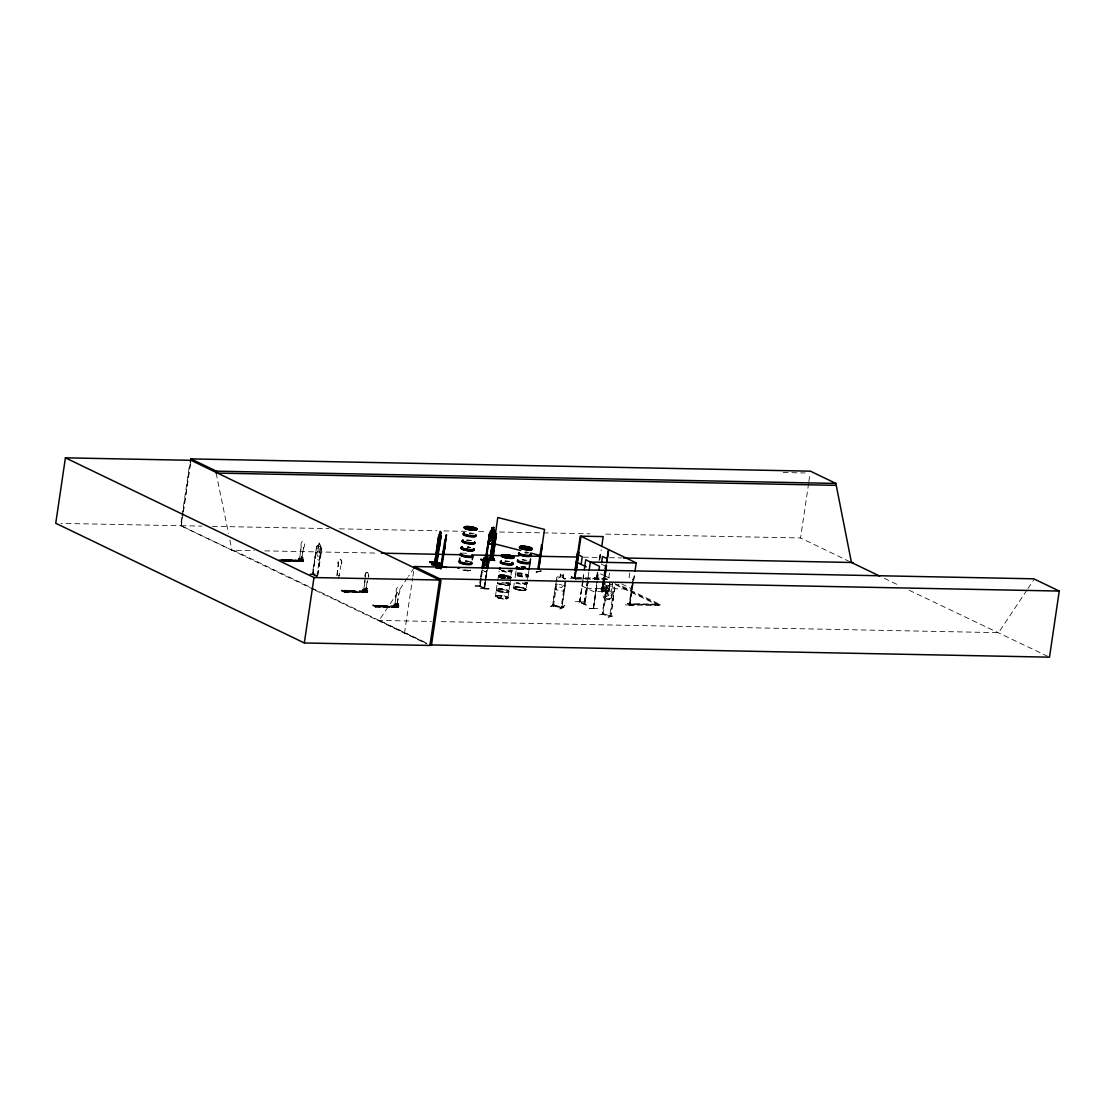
<?xml version="1.0" encoding="UTF-8"?>
<svg xmlns="http://www.w3.org/2000/svg" width="1115" height="1115" viewBox="0 0 1115 1115"><rect width="100%" height="100%" fill="white"/><g stroke="black" fill="none" stroke-linecap="round" stroke-linejoin="round"><path stroke-width="0.75" stroke-dasharray="5 3.75" d="M496.3 590.211L497.304 582.587M507.869 598.211L510.015 583.73M512.008 570.364L510.154 578.448A6.328 1.268 8.4 0 0 506.684 576.134A6.328 1.268 8.4 0 0 498.461 575.967A6.328 1.268 8.4 0 0 504.733 578.337L499.659 577.138L500.621 577.263M515.506 574.532L515.06 577.751M527.074 582.671L526.001 589.737A6.328 1.268 8.4 0 1 515.451 588.943A6.328 1.268 8.4 0 1 518.099 587.173C534.503 589.57 521.625 592.372 514.391 588.776M495.283 596.344C511.241 592.804 512.217 604.121 495.297 596.441M500.593 577.347L498.335 575.688M511.06 577.584L506.252 575.479L499.227 575.117M301.677 557.835C303.81 557.862 299.21 558.225 301.58 557.542M302.973 557.821C299.364 557.793 303.238 557.542 302.332 558.322M365.734 588.915C367.546 587.34 363.978 589.905 365.413 588.455C367.657 589.473 366.013 588.636 365.748 588.692M367.629 592.609L367.741 590.393L365.19 590.267L365.135 592.065L362.514 590.825L362.765 589.124C366.974 590.852 366.027 587.675 366.71 589.194M396.675 604.107C396.55 603.438 398.389 603.563 396.257 603.94M396.968 603.982L397.888 603.494M396.87 604.205L397.985 603.745M365.622 590.95L366.041 588.079L367.044 588.469C368.229 596.232 357.957 585.152 367.267 592.441M398.905 605.417C392.968 605.933 400.675 603.731 398.654 607.118L374.765 606.769L398.668 607.327C388.884 599.842 398.78 611.55 398.222 603.48C395.602 601.25 397.191 610.658 397.414 603.104M528.217 575.716L528.203 575.953M589.291 608.428L597.765 608.414M302.402 557.514L301.343 558.002M302.388 558.336L301.566 558.127M365.845 589.096L366.389 588.734M397.776 604.26L397.567 603.55M467.812 570.643L461.457 569.876A6.328 1.268 8.4 0 0 470.781 570.058A6.286 1.254 8.4 0 1 463.004 570.197M364.87 590.866L365.232 588.79L366.138 588.636M365.358 588.845L366.333 589.25M301.217 546.503L299.545 559.298L301.217 546.503A3.373 1.812 -89 0 1 301.9 541.876A3.373 1.812 -89 0 1 304.381 543.047A3.373 1.812 -89 0 1 303.698 547.674L301.468 560.12L301.831 557.165L302.834 557.542C304.047 565.528 292.952 553.681 303.392 561.695M336.911 575.605L338.221 564.413A3.373 1.812 -89 0 1 338.904 559.786A3.373 1.812 -89 0 1 341.385 560.957A3.373 1.812 -89 0 1 340.702 565.584L340.869 565.584A3.373 1.812 -89 0 0 341.552 560.957A3.373 1.812 -89 0 0 339.085 559.786A3.373 1.812 -89 0 0 338.403 564.413L337.092 575.605M365.246 577.431L363.755 590.211L365.051 580.622M396.424 592.441L394.919 605.222L396.424 592.441A3.373 1.812 -89 0 1 397.107 587.814A3.373 1.812 -89 0 1 399.574 588.985A3.373 1.812 -89 0 1 398.891 593.612L396.675 606.058M181.843 517.151L180.574 525.695L231.976 550.211L254.318 550.657M182.093 515.451L189.648 464.216M313.984 589.626L181.09 525.709L182.86 513.722M183.111 512.008L190.442 462.335M183.139 513.694L181.355 525.75L60.907 523.367M183.39 511.966L190.512 463.756M283.851 559.312C288.757 562.824 284.771 558.434 281.51 559.284M285.942 559.354L288.52 560.929L285.942 559.354L288.297 559.396L290.862 560.97L287.349 559.786L289.231 559.66L287.322 559.841M288.297 559.396L289.51 560.204L288.395 559.758M301.148 558.294L298.555 558.197L298.304 559.897L300.925 561.138L300.98 559.34L303.531 559.479L303.294 561.389L281.788 560.998M303.698 547.674L300.771 560.706L298.569 559.66L298.555 558.197M302.04 557.165L301.621 560.037L279.154 559.758M302.207 560.413L302.639 557.542L301.831 557.165M279.461 560.162L303.127 560.747L303.531 559.479M313.022 574.824L316.423 548.427L312.228 574.615L313.148 573.835M321.664 548.887L319.447 560.469L315.489 558.559L315.378 555.075L316.66 546.42L317.413 545.57L318.611 546.099L318.988 542.88L316.758 552.915L317.218 555.897L318.792 556.664L320.019 554.49M312.66 574.615L316.744 546.42M312.716 574.81L316.116 548.413M309.496 574.35L316.73 574.1L308.13 573.932M316.827 576.789L320.911 548.482L320.772 543.702L318.988 542.88M317.538 575.382L320.995 550.629M317.845 575.382L321.817 548.887L320.298 546.921M344.145 590.169C353.079 594.853 338.974 587.117 342.235 590.922M345.72 590.197L348.284 591.786L345.72 590.197C348.967 589.347 352.967 593.738 348.061 590.239M350.152 590.281L352.716 591.856L350.152 590.281C353.413 589.431 357.399 593.821 352.493 590.309M351.56 590.713L353.608 591.159M362.974 589.222L365.33 589.236L364.981 591.633L362.765 590.574L362.765 589.124M366.25 588.093L365.497 591.034L367.727 578.601M366.417 591.326L366.835 588.469L366.041 588.079M341.984 591.034L367.337 591.661L367.741 590.393M375.323 605.18C385.609 610.184 365.915 600.874 375.518 606.894M376.884 605.208L379.462 606.797L376.884 605.208C380.145 604.358 384.131 608.748 379.239 605.25M381.33 605.292L383.894 606.867L381.33 605.292C384.577 604.442 388.578 608.832 383.671 605.333M384.968 605.807C381.651 604.678 384.912 606.964 383.783 605.696M396.647 603.898L393.943 604.135L393.693 605.835L396.313 607.076L396.564 605.375M396.396 603.48L396.16 606.644L393.943 605.584L393.943 604.135M397.595 606.337L398.013 603.48L397.219 603.104M396.146 606.393L372.912 605.487L398.501 606.672L398.71 605.32M404.494 633.208L412.634 578.016M412.885 576.302L414.153 567.772L408.466 576.302M475.088 586.225L483.645 586.295M480.495 578.155L479.255 586.365L484.718 588.79L484.454 587.619M480.746 576.525L481.708 569.974M480.314 581.431L480.133 586.588L481.262 578.392M480.551 579.8L482.001 569.988M480.049 586.546L480.969 578.378M481.206 576.748L482.168 570.197M479.757 586.56L479.352 585.375L480.244 585.64M481.499 576.748L482.474 570.211M484.83 582.002L483.826 588.567L484.663 588.748L487.283 570.782M485.081 580.357L486.53 570.546M484.161 588.553L485.61 578.727M485.861 577.096L486.823 570.559M486.99 570.769L484.328 588.762M488.914 588.845L480.231 588.706L488.941 588.399M495.422 596.483L496.3 590.434M497.75 580.636L499.13 571.256M499.213 576.943L500.44 576.999A6.328 1.268 8.4 0 1 502.963 575.284C505.513 574.114 511.255 578.587 511.088 577.486M500.259 577.249L500.635 577.291M509.025 577.654L508.761 577.654M510.029 583.73L510.67 579.382M513.555 588.023L514.433 581.974M516.078 570.81L515.451 574.323M527.534 579.479L528.022 576.302M529.026 569.472L528.203 575.688M541.374 571.061L536.552 572.176L536.148 571.507M565.18 578.351C568.204 580.985 558.699 573.946 556.636 577.668L552.552 605.919L556.524 579.438M553.361 605.111C553.082 609.473 556.162 600.051 550.963 606.602M553.458 606.086L557.319 579.842M558.336 578.044L560.078 577.291L560.455 573.932L563.605 574.573L563.089 577.821L564.413 579.284M560.078 577.291L560.552 574.072M562.977 577.904L563.479 574.671M563.577 606.49C551.409 615.006 573.654 598.964 560.692 608.525M564.971 581.403L561.082 607.647M565.835 581.57L561.835 607.814L565.709 581.347M570.309 578.267L578.838 578.309M574.755 572.134L574.253 578.141M574.141 578.253L575.131 572.148M575.312 572.232L575.019 578.615L575.856 572.594M575.382 572.371L574.504 578.392M575.675 572.371L574.964 578.601L576.148 572.594M576.204 578.141L604.874 578.699L604.748 579.521L576.093 578.95L575.215 577.654L605.543 578.253L608.679 579.758M576.274 579.354L571.382 576.399M580.093 600.901L579.647 601.933L582.657 580.706M582.852 579.396L584.051 571.214M579.87 601.849L582.95 580.72M583.131 579.145L583.689 575.675L583.438 579.145M583.187 580.831L579.466 601.849M581.333 602.713L586.657 604.79L586.1 605.333M583.939 601.905L575.215 601.682L583.939 601.765M587.34 581.25L583.884 604.051L584.831 604.065M588.915 571.884L584.065 604.135C583.507 601.947 586.169 604.079 584.26 604.149M588.107 581.263L584.915 604.149L588.288 581.347M594.337 577.389L599.745 579.884M597.849 572.678L596.539 578.671L597.292 572.58M599.034 560.817L600.274 552.413M597.473 572.678L596.748 578.574M599.452 559.214L600.455 552.496M596.957 578.685L597.682 572.594M599.661 559.145L600.65 552.413M599.8 559.493L601.25 549.681M596.887 582.169L593.626 608.442M593.292 608.33L597.306 581.096M597.542 579.452L598.504 572.915L604.595 575.688M593.292 608.456L597.18 582.169M593.626 608.469L597.417 582.281M597.751 591.494L606.546 591.215M597.779 608.497L589.152 608.386L597.877 608.595M601.64 590.434C605.793 592.762 599.661 591.173 602.407 590.629M601.445 591.382L604.609 570.225M604.846 568.552L605.347 565.193L606.114 565.417M604.901 570.239L601.947 591.605L605.821 565.417M605.152 568.552L605.64 565.193M602.184 591.758L606.295 564.232M602.518 591.744L604.149 580.706M604.4 579.019L606.56 564.385M602.644 591.954L604.316 580.915M604.567 579.243L606.853 565.793L604.874 579.243M599.536 614.755L604.901 613.794M605.25 576.009L606.156 569.904M603.006 591.954L604.623 580.929M605.543 578.253L605.417 579.075L575.089 578.476L576.093 578.95M605.947 585.863L607.745 585.208L614.128 586.978L614.839 588.372L610.769 616.539L602.212 614.309L606.267 588.107L607.02 588.316L603.062 614.546L602.407 613.389M602.448 613.306L603.243 614.504L602.212 614.323L606.518 586.1L607.661 585.236L608.943 586.044L611.647 597.975L605.445 600.232L611.717 597.975M602.685 613.334L602.546 614.295M606.602 591.786L598.086 591.089M608.832 577.737L609.501 573.152M609.459 585.71L609.933 582.49M610.017 582.629L609.543 585.849L607.996 586.546L607.104 592.553L608.107 595.508L610.699 596.204L612.47 594.016L613.361 587.995L612.135 586.546M612.065 583.744L611.898 584.817L610.24 584.358M612.065 586.56L612.706 583.243M607.996 617.041C615.452 615.452 616.484 615.271 608.469 617.153M614.017 587.089L614.741 588.386L610.588 616.581L610.198 615.369L609.64 616.33L613.78 590.142L614.546 590.351L613.78 590.142M629.766 572.943L629.097 577.514L633.668 579.716L634.797 572.093M634.268 604.581L625.891 605.027M627.48 603.229L633.069 606.253L627.536 603.271M633.097 578.866L633.864 578.88L633.069 578.56L628.958 604.943L629.125 603.619L657.78 604.177L657.655 604.999L628.999 604.428L630.059 604.971L660.331 605.515L660.456 604.692L618.086 584.302M632.581 581.918L629.348 605.055M630.073 605.069L633.348 582.155M633.557 580.971L634.742 572.706M658.784 604.664L658.658 605.487L614.727 584.33M849.909 561.737L800.556 537.96L808.626 483.325M808.877 481.61L810.145 473.081M338.653 578.03L340.869 565.584M365.678 591.048L367.351 581.709M365.525 589.027L365.957 588.567M396.257 603.731L395.839 606.212M508.775 592.037L508.761 592.065A6.397 1.282 8.4 0 1 498.182 591.173A6.397 1.282 8.4 0 1 500.858 589.389A6.397 1.282 8.4 0 1 508.747 592.065L508.984 591.703M302.611 557.918L301.928 557.653M571.089 576.915L576.497 579.424M571.298 576.845L576.483 579.284M487.422 569.221L486.572 572.218L482.614 570.309M605.501 600.218L603.577 597.417L600.943 588.915L603.313 586.825M601.668 587.535L600.943 588.915M475.129 585.71L483.729 585.849M612.121 599.856L613.571 596.999L612.177 599.982L605.654 598.225L605.236 594.755M563.284 591.131L564.72 588.19M564.817 588.232L563.354 591.243L555.967 589.737L555.395 586.309M586.532 605.194L580.901 602.825M398.348 603.968L396.536 603.703M353.762 590.852L351.56 590.49M470.042 570.587L467.743 570.741L470.725 570.295M498.475 575.702L504.565 575.535M498.517 575.41L499.227 575.103M550.894 606.504L553.862 604.929L552.524 604.915M498.321 575.716L499.227 576.915M509.388 577.403L507.632 577.361L508.315 577.584M509.332 577.277L508.747 577.417M509.513 577.514L507.91 577.263M497.513 582.462A6.397 1.282 8.4 0 0 502.126 584.678A6.397 1.282 8.4 0 0 509.806 584.831L510.029 584.511M509.806 584.831L509.834 584.817A6.397 1.282 8.4 0 0 505.207 582.615M603.368 586.908L602.379 588.441L604.191 594.351L606.295 596.4L608.762 595.508L609.306 592.497L607.48 586.588L605.835 586.016L604.86 582.852M407.519 577.723L379.128 620.4L427.407 643.439M1026.999 589.988L998.594 632.665L438.32 621.571M1027.946 588.567L1033.619 580.037M338.416 575.633L339.517 575.424M563.535 585.291L561.584 587.549L558.643 586.95L557.458 584.051M316.702 546.489L317.51 545.583L321.399 547.563M365.483 591.619L341.469 590.755L344.521 592.204M367.504 592.107L343.601 591.758L367.253 592.413M344.312 591.898L367.643 592.595L344.145 592.065L344.423 591.368L341.803 590.128M396.55 606.323L372.912 605.487M398.292 607.382L375.03 606.685M375.03 606.49L372.981 605.152M499.91 576.901L506.405 578.239L510.851 577.891A6.328 1.268 8.4 0 0 502.963 575.284A6.286 1.254 8.4 0 0 500.356 577.054L499.283 576.664M510.809 577.932L510.837 577.918A6.328 1.268 8.4 0 1 500.328 577.054L500.468 577.026M550.434 606.49L553.988 604.525M562.002 606.853L561.054 606.658M560.552 608.567L563.591 606.964M384.828 605.905L382.738 605.501L383.881 605.891M499.868 577.152L500.44 577.277M601.598 587.452L607.745 585.333M300.66 560.148L281.454 559.619M341.497 590.825L364.87 590.866M341.831 590.992L365.344 591.271M372.675 605.835L396.856 606.058L398.891 593.612M536.162 571.981L541.012 570.908M536.064 572.051L541.332 570.991M575.41 577.64L573.96 577.18L575.396 577.612M629.139 603.968L660.456 604.692M629.167 604.762L630.059 604.985M607.02 588.316L606.072 588.135M609.738 615.647L603.159 613.863M500.398 577.04L500.44 577.04A6.286 1.254 8.4 0 0 510.712 577.918A6.286 1.254 8.4 0 0 502.976 575.298A6.328 1.268 8.4 0 0 500.314 577.124L500.384 577.166A6.328 1.268 8.4 0 0 510.74 577.988A6.328 1.268 8.4 0 0 502.949 575.354A6.286 1.254 8.4 0 0 500.342 577.11A6.286 1.254 8.4 0 0 510.712 577.974A6.286 1.254 8.4 0 0 502.963 575.354M496.189 595.703L497.165 595.577M584.121 603.09L585.054 603.215M509.304 577.737L508.133 577.612M507.91 578.309L509.193 578.281M552.496 605.807L562.002 607.731M302.973 558.03L301.343 557.793M298.569 559.66L303.127 560.747M278.945 559.925L301.162 560.385M286.262 560.664L302.792 560.943M284.074 560.859L303.294 561.179M284.924 561.221L303.447 561.667L281.914 561.333M366.849 572.33L367.016 572.33A3.373 1.812 -89 0 1 368.396 577.347M339.225 575.075L339.81 575.452M367.183 588.748L365.107 588.832M365.079 588.776L367.183 588.957M362.765 590.574L367.337 591.661M396.243 603.786L398.348 603.759M393.943 605.584L398.501 606.672M375.295 607.034L398.78 607.619M634.449 605.18L625.599 604.915L634.24 605.027M783.162 472.523L805.086 472.969M181.09 525.709L201.968 526.113M212.408 526.322L328.995 528.635M339.434 528.845L436.871 530.768M443.84 530.907L468.202 531.381M478.642 531.59L487.339 531.771M499.52 532.008L590.002 533.792M605.668 534.113L800.556 537.96M264.771 550.866L376.187 553.068M583.354 557.165L600.762 557.514M609.459 557.681L621.654 557.918M315.378 555.075L315.573 558.559M312.409 573.654L313.217 573.89M312.883 574.155L315.838 575.452M586.49 588.232L632.344 589.138M484.3 587.591L484.76 587.786M483.91 587.828L479.91 585.905M489.109 588.943L480.509 588.762M377.664 620.372L431.352 621.445M610.672 615.619L609.821 615.396M610.588 616.581L610.909 615.591L609.933 615.424M629.668 603.982L629.125 603.619M629.822 604.957L633.041 582.142L629.445 604.72M521.081 566.866L524.343 567.312A6.286 1.254 8.4 0 0 521.109 566.894A6.328 1.268 8.4 0 1 524.343 567.27M561.751 607.787L552.566 605.919M288.492 559.953L287.405 559.632M467.45 547.354L469.081 547.618A6.286 1.254 8.4 0 0 467.464 547.326A6.328 1.268 8.4 0 1 470.586 547.981M504.621 575.229L506.238 575.493M559.033 584.371L561.96 584.971M553.653 605.347L561.11 606.867L553.556 605.403M498.586 598.03L500.105 598.365M525.639 551.758L528.97 552.608M605.347 565.193L606.853 565.793M588.609 577.891L588.009 577.974M627.87 603.717L633.069 606.198M581.263 602.783L586.574 605.333M1047.947 656.428L907.833 589.626M884.334 578.309L898.439 585.096M601.375 564.148L605.947 566.35M604.874 575.842L612.497 579.507M621.64 583.912L632.317 589.054M603.87 578.225L607.006 579.73M614.825 583.605L660.331 605.515M603.745 579.033L604.748 579.521M581.877 585.933L595.605 592.539M482.516 570.309L486.572 572.218M314.207 574.796L316.883 576.079M313.078 574.838L317.078 576.776M233.425 550.239L310.193 587.215M311.754 587.967L428.522 644.191M315.001 590.197L426.933 644.01M514.377 588.79L513.653 587.48L518.085 587.159A6.328 1.268 8.4 0 1 525.89 589.807M564.023 607.076L561.082 608.651M604.581 583.535L604.901 584.595L603.327 585.166L602.992 584.121M602.267 583.675L603.424 586.894M216.115 473.067L228.519 533.444M229.899 540.148L231.976 550.211M555.507 586.309L556.064 589.654M605.333 594.755L605.738 598.128M611.41 594.546L611.55 597.905M508.607 570.03A6.314 1.254 8.4 0 1 510.586 572.176A6.314 1.254 8.4 0 1 501.22 571.005M510.043 569.988A6.397 1.282 8.4 0 1 510.182 571.828A6.397 1.282 8.4 0 1 501.22 570.587M511.757 570.002A6.3 1.254 8.4 0 1 509.625 571.047A6.3 1.254 8.4 0 1 502.726 570.183M511.13 570.03A6.397 1.282 8.4 0 1 509.625 571.493A6.397 1.282 8.4 0 1 501.276 570.225M505.025 561.207A6.397 1.282 8.4 0 1 508.301 561.667M505.109 560.803A6.314 1.254 8.4 0 1 509.862 561.598M504.97 561.584A6.397 1.282 8.4 0 1 506.6 561.765M501.889 582.601A6.3 1.254 8.4 0 1 509.82 585.04A6.3 1.254 8.4 0 1 501.053 584.873A6.3 1.254 8.4 0 1 499.116 582.56M506.795 582.587A6.397 1.282 8.4 0 1 507.66 584.845A6.397 1.282 8.4 0 1 497.625 582.769M508.119 582.56A6.3 1.254 8.4 0 1 507.66 584.399A6.3 1.254 8.4 0 1 498.433 582.755M503.06 578.434A6.3 1.254 8.4 0 1 498.419 576.343A6.3 1.254 8.4 0 1 505.025 576.218A6.3 1.254 8.4 0 1 510.823 578.281A6.286 1.254 8.4 0 0 505.025 576.232A6.286 1.254 8.4 0 0 498.433 576.357A6.286 1.254 8.4 0 0 503.06 578.448A6.272 1.254 8.4 0 1 498.447 576.357A6.272 1.254 8.4 0 1 505.025 576.218A6.272 1.254 8.4 0 1 510.795 578.281M466.92 539.883A6.3 1.254 8.4 0 1 471.659 540.663M467.519 546.908A6.3 1.254 8.4 0 1 470.655 547.507A6.286 1.254 8.4 0 0 467.519 546.921M469.526 533.235A6.397 1.282 8.4 0 1 472.718 533.848M469.596 532.831A6.314 1.254 8.4 0 1 474.042 533.82M466.823 540.273A6.397 1.282 8.4 0 1 470.112 540.733M469.471 533.611A6.397 1.282 8.4 0 1 471.115 533.876M466.767 540.65A6.397 1.282 8.4 0 1 468.411 540.831M470.628 570.113A6.328 1.268 8.4 0 1 463.032 569.974M465.485 560.65A6.3 1.254 8.4 0 1 469.931 561.625M465.429 561.04A6.397 1.282 8.4 0 1 468.607 561.653M465.373 561.416A6.397 1.282 8.4 0 1 467.018 561.681M467.408 547.604A6.328 1.268 8.4 0 1 469.039 547.869M462.168 553.179A6.314 1.254 8.4 0 1 466.558 553.416M522.182 559.577A6.3 1.254 8.4 0 1 526.921 560.357M524.789 552.929A6.397 1.282 8.4 0 1 526.433 553.207M524.858 552.524A6.314 1.254 8.4 0 1 527.994 553.138M522.085 559.967A6.397 1.282 8.4 0 1 525.374 560.427M525.026 582.532A6.314 1.254 8.4 0 1 524.552 584.371A6.314 1.254 8.4 0 1 515.311 582.727M526.168 582.518A6.397 1.282 8.4 0 1 524.663 583.981A6.397 1.282 8.4 0 1 516.329 582.713M527.088 582.49A6.3 1.254 8.4 0 1 519.325 582.643M526.879 582.546A6.397 1.282 8.4 0 1 524.719 583.605A6.397 1.282 8.4 0 1 517.708 582.727M521.053 567.103A6.328 1.268 8.4 0 1 522.67 567.284M365.079 576.622A3.373 1.812 -89 0 1 367.086 572.343M365.246 576.622A3.373 1.812 -89 0 1 367.253 572.357A3.373 1.812 -89 0 1 368.563 577.347M607.271 586.797L606.672 590.908C611.564 593.389 608.748 596.553 606.323 591.814L605.138 595.731L605.584 591.326C600.86 589.013 603.577 585.877 605.933 590.379L606.421 587.006L607.271 586.797M318.486 547.312L317.594 553.319L319.183 554.085L320.061 548.064L318.486 547.312M319.322 543.688L320.186 545.249L319.322 543.688M560.998 574.713L560.831 575.786L562.713 576.162L562.88 575.089L560.998 574.713M609.375 586.922L608.497 592.929L611.09 593.64L611.968 587.619L609.375 586.922M606.156 587.075L603.689 587.967L605.515 593.877L607.982 592.985L606.156 587.075M522.754 566.755L521.123 566.573A6.328 1.268 8.4 0 1 525.904 567.368L522.754 566.755M469.122 547.326L467.492 547.061A6.328 1.268 8.4 0 1 470.642 547.674L469.122 547.326M500.356 576.803A6.328 1.268 8.4 0 0 510.795 577.682A6.328 1.268 8.4 0 0 503.004 575.033A6.328 1.268 8.4 0 0 500.356 576.803M500.412 576.65A6.286 1.254 8.4 0 0 510.782 577.528A6.286 1.254 8.4 0 0 503.032 574.894A6.286 1.254 8.4 0 0 500.412 576.65M498.196 591.591A6.3 1.254 8.4 0 0 508.579 592.455A6.3 1.254 8.4 0 0 500.83 589.835A6.3 1.254 8.4 0 0 498.196 591.591M497.29 597.64A6.328 1.268 8.4 0 0 507.715 598.518A6.328 1.268 8.4 0 0 499.924 595.87A6.328 1.268 8.4 0 0 497.29 597.64M497.36 597.236A6.3 1.254 8.4 0 0 507.757 598.1A6.286 1.254 8.4 0 0 499.994 595.466A6.286 1.254 8.4 0 0 497.374 597.222A6.286 1.254 8.4 0 0 507.743 598.114A6.3 1.254 8.4 0 0 499.994 595.466A6.3 1.254 8.4 0 0 497.36 597.236A6.286 1.254 8.4 0 0 507.743 598.086A6.286 1.254 8.4 0 0 499.994 595.48A6.286 1.254 8.4 0 0 497.374 597.236M497.318 597.389A6.328 1.268 8.4 0 0 507.757 598.267A6.328 1.268 8.4 0 0 499.966 595.619A6.328 1.268 8.4 0 0 497.318 597.389M498.377 590.379A6.3 1.254 8.4 0 0 508.761 591.243A6.3 1.254 8.4 0 0 500.997 588.622A6.3 1.254 8.4 0 0 498.377 590.379M498.238 590.811A6.397 1.282 8.4 0 0 508.802 591.689A6.397 1.282 8.4 0 0 500.914 589.013A6.397 1.282 8.4 0 0 498.238 590.811M497.304 597.64A6.286 1.254 8.4 0 0 507.673 598.504A6.286 1.254 8.4 0 0 499.938 595.884A6.286 1.254 8.4 0 0 497.304 597.64M464.676 570.058A6.3 1.254 8.4 0 0 470.628 569.946A6.286 1.254 8.4 0 1 464.676 570.072M525.904 567.201A6.3 1.254 8.4 0 0 521.165 566.42A6.286 1.254 8.4 0 1 525.904 567.214M515.492 588.762A6.3 1.254 8.4 0 0 525.89 589.64A6.3 1.254 8.4 0 0 518.127 587.006A6.286 1.254 8.4 0 0 515.506 588.748A6.286 1.254 8.4 0 0 525.876 589.626A6.286 1.254 8.4 0 0 518.127 586.992A6.3 1.254 8.4 0 0 515.492 588.762M515.423 589.18A6.328 1.268 8.4 0 0 525.848 590.058A6.328 1.268 8.4 0 0 518.057 587.41A6.328 1.268 8.4 0 0 515.423 589.18M517.388 575.493A6.397 1.282 8.4 0 0 527.952 576.371A6.397 1.282 8.4 0 0 520.064 573.709A6.397 1.282 8.4 0 0 517.388 575.493M517.402 575.911A6.3 1.254 8.4 0 0 527.785 576.776A6.3 1.254 8.4 0 0 520.022 574.141A6.3 1.254 8.4 0 0 517.402 575.911M517.444 575.117A6.397 1.282 8.4 0 0 527.994 576.009A6.397 1.282 8.4 0 0 520.12 573.333A6.397 1.282 8.4 0 0 517.444 575.117M517.569 574.699A6.314 1.254 8.4 0 0 527.98 575.563A6.314 1.254 8.4 0 0 520.203 572.929A6.314 1.254 8.4 0 0 517.569 574.699M515.451 589.18A6.286 1.254 8.4 0 0 525.82 590.044A6.286 1.254 8.4 0 0 518.071 587.424A6.286 1.254 8.4 0 0 515.451 589.18"/><path stroke-width="1.5" d="M446.028 538.726L446.111 537.751L441.833 566.991M431.686 564.246L441.554 565.235M431.603 564.72L442.098 565.876L431.686 564.176M444.481 546.266L444.258 548.538L445.094 545.068M436.815 565.458L446.767 567.423M443.436 552.19C447.589 536.886 442.167 561.207 443.812 549.179M443.547 552.204L443.937 549.151M191.013 460.314L65.409 457.833L55.75 523.256L304.325 642.965L429.93 645.46L439.77 578.796L414.334 566.545L414.153 567.772M190.442 462.335L190.944 458.906L810.424 471.171L835.86 483.422L851.442 562.476L879.637 576.051M190.944 458.906L216.394 471.157L216.115 473.067L835.581 485.332M304.325 642.965L313.984 577.542L65.409 457.833M429.888 561.918L439.756 562.95L429.888 561.918M438.46 536.817L434.766 563.214L438.613 537.012M440.509 535.214L440.314 531.242L438.613 541.319L439.045 544.956L439.7 542.754M435.826 567.34L440.815 568.19L435.714 567.911M440.982 531.994L436.355 565.221L439.784 535.674L439.421 542.378M436.509 565.012L440.899 537.109L438.864 548.705L439.658 545.737M436.732 565.974L436.3 564.023M440.578 568.622L444.537 542.28M441.247 567.591L440.676 568.427L441.888 566.336M440.927 568.678L446.488 534.949L446.167 535.562M446.376 534.921L445.986 539.061M441.01 580.469L431.421 645.348L430.515 644.916M459.338 561.068L459.798 558.058M472.286 559.786L472.718 556.775M480.76 559.479L483.98 559.688M481.945 568.343L483.45 560.176M482.251 568.343L484.551 557.333L488.384 559.214L488.844 560.636L487.785 567.828M482.419 568.566L483.785 558.169M482.711 568.566L483.924 560.399L483.157 560.162M485.582 557.988L489.569 534.294L486.614 557.57M487.004 567.27L487.799 555.451L486.015 554.629L483.785 564.664L484.258 567.646M485.945 558.824L489.736 532.51L491.659 531.033M487.157 558.74L487.631 555.521M493.248 530.81L493.694 527.451L492.036 527.785L490.712 532.371L490.265 540.789L491.813 540.468L493.025 537.723L493.624 527.562M487.311 567.284L488.036 562.378L487.478 567.493M487.687 567.828L488.844 560.636M494.07 533.36L490.056 559.73L492.649 539.995M490.098 559.716L494.363 533.444M494.879 531.507L494.293 530.447L490.544 559.646L487.367 560.26M494.809 531.493L492.537 543.465L488.593 544.259L492.496 543.451L493.527 540.134L492.398 543.437M491.715 559.521L492.05 558.601L491.506 559.563L492.649 559.758L496.426 533.583L492.482 559.814L491.59 559.591L497.806 517.513L544.51 529.416L538.684 568.859M493.959 558.838L489.137 559.953M494.781 560.594L486.196 557.932M529.109 568.901L529.96 563.117M530.587 558.894L530.127 561.904A6.3 1.254 8.4 0 1 523.172 562.197A6.3 1.254 8.4 0 1 517.834 559.869M537.89 568.65L541.542 545.082L542.336 545.277L538.852 568.817M574.992 570.462L577.723 551.967L575.563 570.546M575.173 570.546L580.26 536.148L603.187 536.594L601.738 546.42M575.633 570.685L578.657 552.19L576.399 570.908M575.925 570.685L581.013 536.287L608.469 549.514L606.532 562.601M576.107 570.908L578.364 552.19M581.11 564.371L582.239 556.733L578.657 555.005M584.302 569.57L585.751 559.758L599.48 566.364L598.992 569.64M589.152 570.239L590.365 562.058L636.219 562.977L635.006 571.145M601.598 562.615L602.49 556.51L607.076 558.713M606.797 562.754L608.734 549.667L636.191 562.88M414.334 566.545L1033.8 578.81L1059.25 591.062L1049.494 657.167L430.014 644.916M445.192 540.552L445.359 539.186M445.359 540.259L445.582 538.768M439.575 563.354L429.819 562.462M437.721 546.113L440.62 535.325M480.983 559.396L483.91 560.232M439.101 534.865L439.575 534.001L435.157 563.256L435.059 562.044M445.875 538.28L445.456 539.312M440.787 567.744L441.54 566.281M441.024 568.483L441.972 566.866M485.833 568.413L487.06 566.239M465.568 528.385L466.293 528.608A6.328 1.268 8.4 0 0 476.635 529.472A6.328 1.268 8.4 0 0 468.844 526.824A6.328 1.268 8.4 0 0 466.195 528.594L466.404 528.608M474.363 528.872C473.931 527.339 476.467 530.001 473.652 528.482M474.753 528.608L473.875 528.524L475.213 528.496M502.781 556.775L503.297 556.455A6.286 1.254 8.4 0 1 506.001 554.768A6.286 1.254 8.4 0 1 513.75 557.389A6.328 1.268 8.4 0 1 503.353 556.538L503.409 556.455A6.328 1.268 8.4 0 1 505.987 554.768A6.328 1.268 8.4 0 1 513.778 557.416A6.286 1.254 8.4 0 1 503.381 556.524M503.45 556.706L503.311 556.873A6.328 1.268 8.4 0 0 513.75 557.653A6.328 1.268 8.4 0 0 505.959 555.005A6.328 1.268 8.4 0 0 503.325 556.775L502.823 556.524M512.343 557.152L510.67 556.775L511.52 556.455M512.343 556.72L511.102 556.483M511.855 556.483L512.524 556.887M521.304 548.399L521.444 548.413M530.196 548.441L528.914 548.176M529.667 547.995L529.82 547.995M530.406 548.245L529.151 548.12M529.304 548.552L530.656 548.413M466.516 528.719L466.293 528.426A6.328 1.268 8.4 0 1 468.871 526.615A6.286 1.254 8.4 0 1 476.621 529.235A6.328 1.268 8.4 0 1 466.223 528.385A6.286 1.254 8.4 0 1 468.885 526.615A6.328 1.268 8.4 0 1 476.663 529.249A6.286 1.254 8.4 0 1 466.251 528.371M474.363 528.761L475.227 528.566M528.831 548.273L529.611 548.329M495.631 533.374L496.426 533.583M541.542 545.082L542.336 545.277M494.07 558.448L488.691 559.981L494.001 558.991M493.722 527.59L492.036 527.785M493.36 528.189L492.217 529.458L493.206 529.263M488.621 544.259L493.624 530.656L494.461 530.489L493.318 530.698M490.433 531.339L494.349 530.587M489.875 534.364L489.109 534.392M490.252 558.587L490.642 558.657M487.171 559.507L490.098 559.033L487.464 559.577M475.366 528.97L474.53 528.9M434.585 562.991L436.3 565.193M216.394 471.157L835.86 483.422M381.4 553.165L461.485 554.754M518.935 555.897L471.938 554.963A6.3 1.254 8.4 0 1 466.753 555.995A6.3 1.254 8.4 0 1 461.206 553.319M529.374 556.092L576.385 557.026M623.383 557.96L852.905 562.504M439.77 578.796L1059.25 591.062M313.984 577.542L439.589 580.023L192.574 461.066M435.212 562.573L436.606 564.329M437.93 543.521L437.54 546.963L438.864 548.705M493.945 543.688L520.635 550.489M530.642 553.04L540.65 555.591M488.454 541.137L488.593 544.259M480.746 559.521L483.659 560.218M521.513 548.064A6.286 1.254 8.4 0 0 531.883 548.928A6.286 1.254 8.4 0 0 524.148 546.308A6.286 1.254 8.4 0 0 521.513 548.064A6.328 1.268 8.4 0 0 531.925 548.942A6.328 1.268 8.4 0 0 524.134 546.308A6.328 1.268 8.4 0 0 521.486 548.078L521.82 548.329M492.788 558.81L491.645 558.629M577.138 562.462L586.295 566.866M486.015 554.629L487.729 555.521M486.363 555.437L487.213 556.998L486.196 556.51M440.773 532.482L440.62 533.555M439.463 533.987L440.871 535.813M437.568 546.88L439.003 548.719M494.252 530.559L494.656 531.521M512.133 563.173A6.397 1.282 8.4 0 1 506.809 564.371A6.397 1.282 8.4 0 1 501.165 561.653M512.635 563.995A6.3 1.254 8.4 0 1 505.931 564.65A6.3 1.254 8.4 0 1 501.193 562.099M512.189 562.81A6.397 1.282 8.4 0 1 506.851 563.995A6.397 1.282 8.4 0 1 501.22 561.291M512.175 562.378A6.314 1.254 8.4 0 1 506.921 563.563A6.314 1.254 8.4 0 1 501.36 560.887M499.353 569.04A6.397 1.282 8.4 0 1 500.147 568.511M500.384 569.389A6.314 1.254 8.4 0 1 500.287 568.106M499.492 569.11A6.397 1.282 8.4 0 1 500.091 568.873M474.446 543.061A6.3 1.254 8.4 0 1 467.729 543.716A6.3 1.254 8.4 0 1 463.004 541.165M474.6 542.643A6.397 1.282 8.4 0 1 467.784 543.312A6.397 1.282 8.4 0 1 462.976 540.719M462.084 547.214A6.328 1.268 8.4 0 0 466.837 549.765A6.328 1.268 8.4 0 0 473.582 549.11A6.286 1.254 8.4 0 1 466.837 549.765A6.286 1.254 8.4 0 1 462.112 547.214M473.61 548.692A6.3 1.254 8.4 0 1 466.906 549.347A6.3 1.254 8.4 0 1 462.168 546.796A6.286 1.254 8.4 0 0 466.906 549.333A6.286 1.254 8.4 0 0 473.61 548.678M473.61 548.873A6.328 1.268 8.4 0 1 466.878 549.528A6.328 1.268 8.4 0 1 462.126 546.963M475.673 535.423A6.397 1.282 8.4 0 1 468.857 536.092A6.397 1.282 8.4 0 1 464.035 533.5M474.628 541.848A6.3 1.254 8.4 0 1 467.91 542.503A6.3 1.254 8.4 0 1 463.171 539.953M475.52 535.827A6.3 1.254 8.4 0 1 468.802 536.496A6.3 1.254 8.4 0 1 464.063 533.946M474.656 542.266A6.397 1.282 8.4 0 1 467.84 542.935A6.397 1.282 8.4 0 1 463.032 540.343M475.729 535.047A6.397 1.282 8.4 0 1 468.899 535.716A6.397 1.282 8.4 0 1 464.091 533.123M475.687 534.629A6.3 1.254 8.4 0 1 468.983 535.284A6.3 1.254 8.4 0 1 464.244 532.733M470.767 563.242A6.3 1.254 8.4 0 1 465.512 564.427A6.3 1.254 8.4 0 1 459.965 561.751M470.906 562.824A6.397 1.282 8.4 0 1 465.568 564.023A6.397 1.282 8.4 0 1 459.938 561.305M473.457 549.765A6.3 1.254 8.4 0 1 466.739 550.42A6.286 1.254 8.4 0 1 462.014 547.897A6.286 1.254 8.4 0 0 466.753 550.406A6.286 1.254 8.4 0 0 473.443 549.779A6.286 1.254 8.4 0 1 466.753 550.406A6.3 1.254 8.4 0 1 462.014 547.869M473.541 549.402A6.328 1.268 8.4 0 1 466.795 550.057A6.328 1.268 8.4 0 1 462.042 547.493M471.979 555.605A6.397 1.282 8.4 0 1 466.641 556.803A6.397 1.282 8.4 0 1 460.997 554.085M470.934 562.03A6.3 1.254 8.4 0 1 465.694 563.214A6.3 1.254 8.4 0 1 460.133 560.538M472.481 556.413A6.3 1.254 8.4 0 1 465.763 557.068A6.3 1.254 8.4 0 1 461.025 554.531M470.962 562.448A6.397 1.282 8.4 0 1 465.624 563.646A6.397 1.282 8.4 0 1 459.993 560.929M472.035 555.228A6.397 1.282 8.4 0 1 466.697 556.427A6.397 1.282 8.4 0 1 461.053 553.709M458.293 568.079A6.328 1.268 8.4 0 1 459.073 567.549M458.6 568.26A6.286 1.254 8.4 0 1 458.544 567.605A6.3 1.254 8.4 0 0 458.335 567.911A6.328 1.268 8.4 0 1 459.046 567.786A6.286 1.254 8.4 0 0 458.474 568.023M529.067 562.35A6.314 1.254 8.4 0 1 524.621 563.632A6.314 1.254 8.4 0 1 517.653 561.082M529.862 562.336A6.397 1.282 8.4 0 1 523.869 563.131A6.397 1.282 8.4 0 1 517.625 560.636M528.329 569.277A6.3 1.254 8.4 0 0 528.928 569.054A6.286 1.254 8.4 0 1 528.315 569.263M530.28 554.712A6.397 1.282 8.4 0 1 524.942 555.911A6.397 1.282 8.4 0 1 519.297 553.193M530.127 555.131A6.3 1.254 8.4 0 1 524.872 556.301A6.3 1.254 8.4 0 1 519.325 553.639M529.918 561.96A6.397 1.282 8.4 0 1 523.925 562.754A6.397 1.282 8.4 0 1 517.681 560.274M530.336 554.336A6.397 1.282 8.4 0 1 525.82 555.646A6.397 1.282 8.4 0 1 518.74 553.054M530.322 553.918A6.314 1.254 8.4 0 1 525.876 555.2A6.314 1.254 8.4 0 1 518.893 552.65M522.949 569.333A6.328 1.268 8.4 0 1 516.775 566.88M518.377 569.249A6.3 1.254 8.4 0 1 516.663 567.786A6.272 1.254 8.4 0 0 518.391 569.249M519.729 569.263A6.328 1.268 8.4 0 1 516.705 567.41M485.527 559.061L484.635 565.068L486.21 565.835L487.102 559.814L485.527 559.061M491.534 532.203L490.656 538.211L492.203 537.89L493.081 531.883L491.534 532.203M521.583 548.245L521.472 548.259A6.328 1.268 8.4 0 1 524.092 546.517A6.328 1.268 8.4 0 1 531.883 549.165A6.328 1.268 8.4 0 1 521.458 548.287L521.527 548.287M440.885 535.716L440.871 537.123L440.885 535.716M503.283 557.138A6.3 1.254 8.4 0 0 513.667 558.002A6.3 1.254 8.4 0 0 505.917 555.368A6.3 1.254 8.4 0 0 503.283 557.138A6.286 1.254 8.4 0 0 513.653 558.016A6.286 1.254 8.4 0 0 505.917 555.395A6.286 1.254 8.4 0 0 503.283 557.152M466.154 528.984A6.3 1.254 8.4 0 0 476.551 529.848A6.286 1.254 8.4 0 0 468.788 527.214A6.286 1.254 8.4 0 0 466.168 528.97A6.286 1.254 8.4 0 0 476.537 529.834A6.3 1.254 8.4 0 0 468.788 527.214A6.3 1.254 8.4 0 0 466.154 528.984M521.416 548.678A6.3 1.254 8.4 0 0 531.813 549.542A6.3 1.254 8.4 0 0 524.05 546.908A6.3 1.254 8.4 0 0 521.416 548.678A6.286 1.254 8.4 0 0 531.799 549.556A6.286 1.254 8.4 0 0 524.05 546.921A6.286 1.254 8.4 0 0 521.43 548.678M516.83 566.713A6.3 1.254 8.4 0 0 522.977 569.166A6.286 1.254 8.4 0 1 516.844 566.713M516.775 567.117A6.3 1.254 8.4 0 0 521.304 569.305A6.286 1.254 8.4 0 1 516.775 567.131"/></g></svg>
